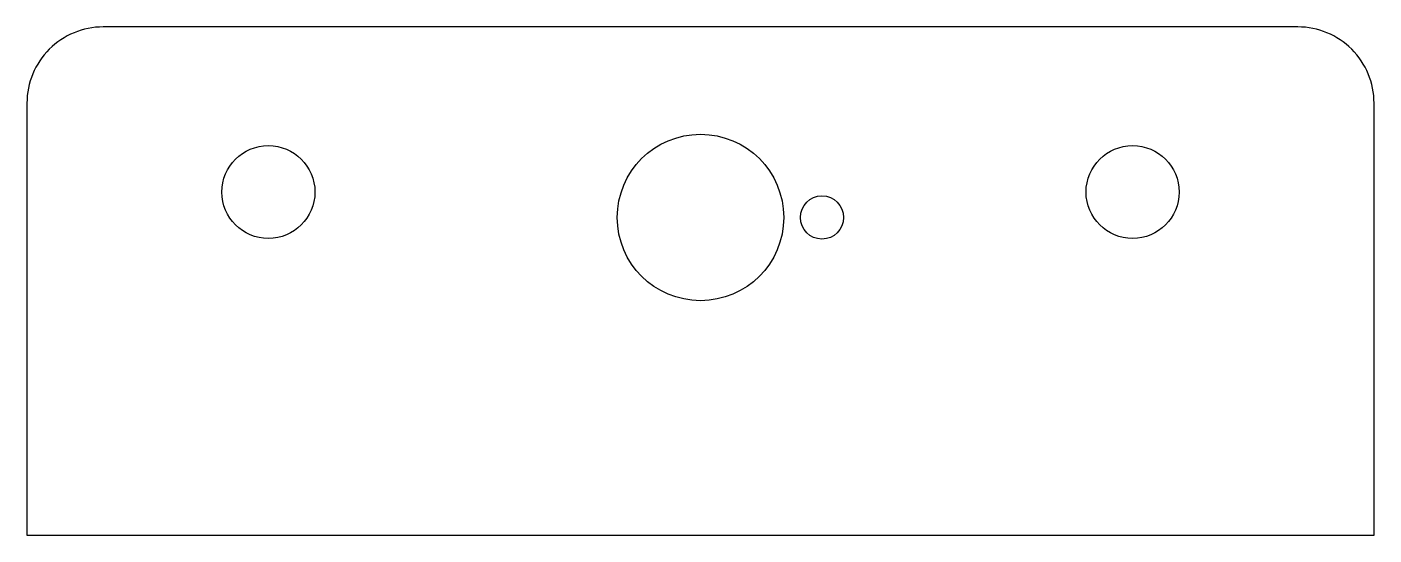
# Model space of a CAD drawing. Header units: millimetres. Extents: x 123.5 to 176.5, y 70 to 90.
import ezdxf

# ---------------------------------------------------------------- set-up
doc = ezdxf.new("R2010")
doc.units = ezdxf.units.MM
doc.layers.get('0').update_dxf_attribs({"lineweight": 25, "true_color": 0xffffff})

msp = doc.modelspace()

# ---------------------------------------------------------------- linework, layer by layer
at = {"flags": 128}
msp.add_lwpolyline([(123.5, 70), (176.5, 70), (176.5, 87, 0.414214), (173.5, 90), (126.5, 90, 0.414214), (123.5, 87), (123.5, 70)], format="xyb", dxfattribs=at)
for centre, radius in [((133, 83.5), 1.83), ((150, 82.5), 3.275), ((167, 83.5), 1.83), ((154.78, 82.5), 0.85)]:
    msp.add_circle(centre, radius)

doc.saveas('drawing.dxf')
